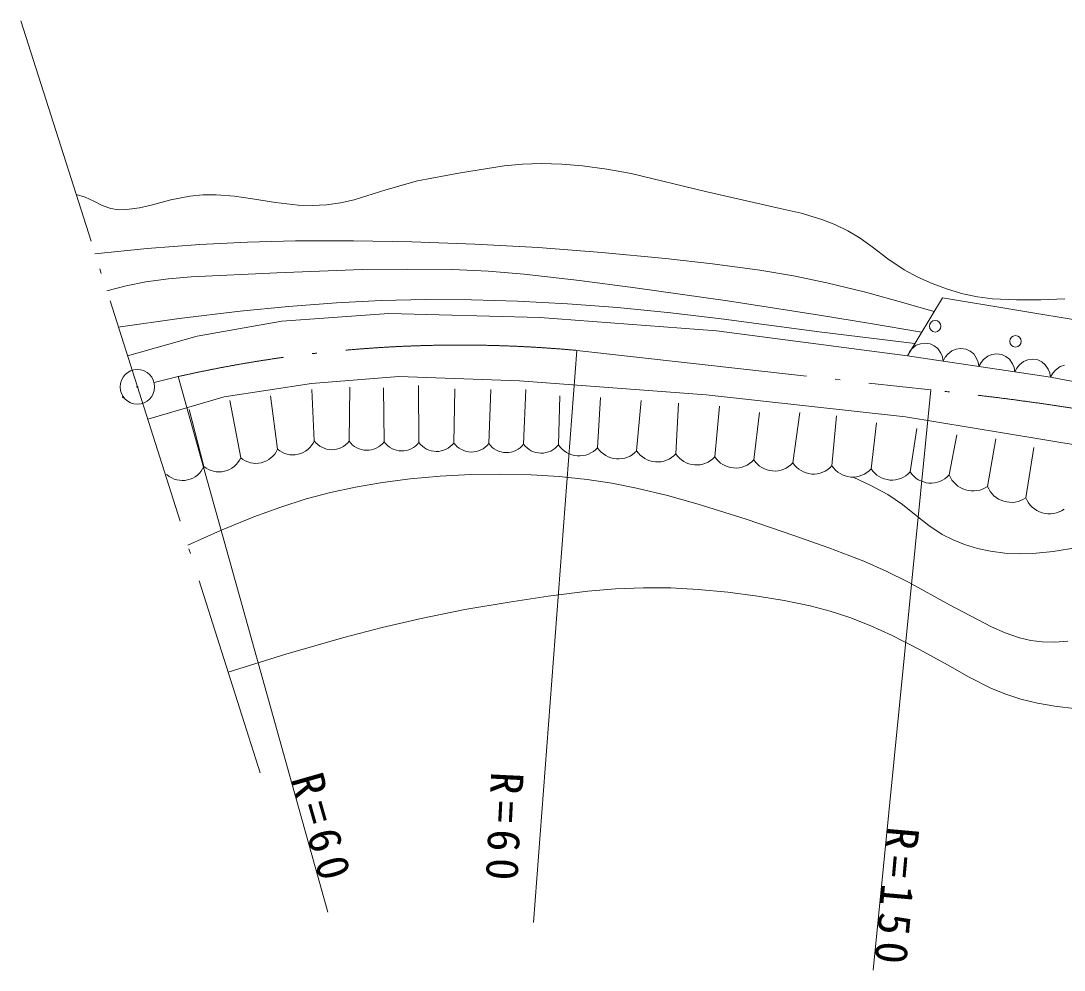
# Model space of a CAD drawing. Units: millimetres, scale not verified. Extents: x -625 to 714620, y -625 to 362121.
# Drawn here: x 318704 to 372840, y 246748 to 296003 of the extents above; entities that cross this region are included whole.
import ezdxf

# ---------------------------------------------------------------- set-up
doc = ezdxf.new("R2010")
doc.units = ezdxf.units.MM
doc.header["$LTSCALE"] = 1000
doc.linetypes.add('LONG_DASHED_DOTTED', pattern=[15.25, 12, -1.5, 0.25, -1.5])
doc.layers.add('S-SUV', color=7, linetype='Continuous', lineweight=13)
doc.styles.add('ＭＳ ゴシック', font='')
doc.styles.get('ＭＳ ゴシック').set_extended_font_data('MS Gothic')

msp = doc.modelspace()

# ---------------------------------------------------------------- linework, layer by layer
at = {"layer": 'S-SUV', "linetype": 'LONG_DASHED_DOTTED'}
for p, q in [((318704, 296003), (331126, 256980)), ((347546, 278904), (365931, 276850)), ((326858, 277543), (325622, 277231))]:
    msp.add_line(p, q, dxfattribs=at)
at = {"layer": 'S-SUV'}
for p, q in [((343778, 288480), (344741, 288572)), ((344741, 288572), (345708, 288604)), ((345708, 288604), (346777, 288574)), ((346777, 288574), (347854, 288484)), ((339288, 287704), (341525, 288121)), ((341525, 288121), (343778, 288480)), ((347854, 288484), (349117, 288312)), ((349117, 288312), (350369, 288080)), ((350369, 288080), (354231, 287147)), ((337635, 287242), (339288, 287704)), ((321570, 287000), (322034, 286856)), ((327466, 286909), (328153, 286974)), ((328153, 286974), (328846, 286980)), ((328846, 286980), (329790, 286908)), ((335997, 286723), (337635, 287242)), ((354231, 287147), (358105, 286273)), ((322034, 286856), (322490, 286651)), ((322490, 286651), (322918, 286430)), ((322918, 286430), (323372, 286264)), ((324867, 286302), (325538, 286456)), ((325538, 286456), (326492, 286711)), ((326492, 286711), (327466, 286909)), ((329790, 286908), (330731, 286775)), ((330731, 286775), (331910, 286576)), ((331910, 286576), (333098, 286437)), ((333098, 286437), (333829, 286417)), ((333829, 286417), (334568, 286457)), ((334568, 286457), (335289, 286561)), ((335289, 286561), (335997, 286723)), ((323372, 286264), (323772, 286206)), ((323772, 286206), (324186, 286207)), ((324186, 286207), (324867, 286302)), ((358105, 286273), (359186, 286017)), ((359186, 286017), (360259, 285701)), ((360259, 285701), (360946, 285433)), ((360946, 285433), (361609, 285109)), ((361609, 285109), (362252, 284724)), ((325265, 284195), (327986, 284407)), ((327986, 284407), (330463, 284527)), ((330463, 284527), (332953, 284587)), ((332953, 284587), (335964, 284595)), ((335964, 284595), (338983, 284542)), ((338983, 284542), (342260, 284423)), ((342260, 284423), (345545, 284243)), ((345545, 284243), (348852, 283989)), ((362252, 284724), (362870, 284282)), ((362870, 284282), (363686, 283654)), ((322549, 283923), (325265, 284195)), ((348852, 283989), (352155, 283675)), ((352155, 283675), (354601, 283399)), ((354601, 283399), (357048, 283063)), ((363686, 283654), (364536, 283077)), ((325191, 282465), (326357, 282621)), ((326357, 282621), (327544, 282719)), ((327544, 282719), (331980, 282937)), ((331980, 282937), (336409, 283095)), ((336409, 283095), (338758, 283127)), ((338758, 283127), (341104, 283099)), ((341104, 283099), (342958, 283008)), ((342958, 283008), (344820, 282857)), ((344820, 282857), (347700, 282537)), ((357048, 283063), (358792, 282768)), ((358792, 282768), (360532, 282411)), ((364536, 283077), (365251, 282697)), ((365251, 282697), (365995, 282371)), ((323164, 281990), (324167, 282256)), ((324167, 282256), (325191, 282465)), ((347700, 282537), (350575, 282158)), ((350575, 282158), (355365, 281478)), ((360532, 282411), (362530, 281926)), ((365995, 282371), (366781, 282074)), ((366781, 282074), (367584, 281836)), ((339694, 281539), (337396, 281486)), ((342083, 281532), (339694, 281539)), ((344471, 281465), (342083, 281532)), ((362530, 281926), (364525, 281379)), ((364705, 278624), (366521, 281638)), ((366521, 281638), (379071, 279532)), ((367584, 281836), (368345, 281683)), ((368345, 281683), (369127, 281588)), ((369127, 281588), (370374, 281525)), ((370374, 281525), (371637, 281523)), ((371637, 281523), (372875, 281573)), ((332586, 281185), (330088, 280938)), ((335089, 281372), (332586, 281185)), ((337396, 281486), (335089, 281372)), ((347067, 281328), (344471, 281465)), ((349659, 281130), (347067, 281328)), ((352424, 280856), (349659, 281130)), ((355365, 281478), (360153, 280737)), ((364525, 281379), (365303, 281154)), ((365303, 281154), (366089, 280921)), ((326926, 280553), (323760, 280118)), ((330088, 280938), (326926, 280553)), ((332245, 280418), (337792, 280818)), ((337792, 280818), (345637, 280618)), ((345637, 280618), (354796, 279918)), ((355182, 280523), (352424, 280856)), ((360136, 279864), (355182, 280523)), ((360153, 280737), (362793, 280299)), ((327847, 279644), (332245, 280418)), ((354796, 279918), (364705, 278624)), ((362793, 280299), (365441, 279846)), ((324238, 278616), (327847, 279644)), ((365086, 279256), (360136, 279864)), ((347546, 278904), (345299, 249212)), ((364811, 278827), (364705, 278624)), ((364945, 278992), (364811, 278827)), ((365157, 279169), (364945, 278992)), ((365378, 279250), (365157, 279169)), ((365607, 279287), (365378, 279250)), ((365895, 279244), (365607, 279287)), ((366102, 279141), (365895, 279244)), ((366290, 278999), (366102, 279141)), ((366440, 278768), (366290, 278999)), ((367014, 278890), (366803, 278713)), ((367236, 278971), (367014, 278890)), ((367464, 279008), (367236, 278971)), ((367752, 278965), (367464, 279008)), ((367960, 278862), (367752, 278965)), ((368148, 278720), (367960, 278862)), ((372135, 277510), (364705, 278624)), ((366525, 278570), (366440, 278768)), ((366562, 278346), (366525, 278570)), ((366669, 278548), (366562, 278346)), ((366803, 278713), (366669, 278548)), ((368298, 278489), (368148, 278720)), ((368382, 278291), (368298, 278489)), ((368420, 278067), (368382, 278291)), ((368526, 278269), (368420, 278067)), ((368660, 278435), (368526, 278269)), ((368872, 278612), (368660, 278435)), ((369093, 278693), (368872, 278612)), ((369322, 278729), (369093, 278693)), ((369610, 278686), (369322, 278729)), ((369818, 278584), (369610, 278686)), ((370005, 278442), (369818, 278584)), ((370156, 278210), (370005, 278442)), ((370730, 278333), (370518, 278156)), ((370951, 278414), (370730, 278333)), ((371180, 278451), (370951, 278414)), ((371467, 278408), (371180, 278451)), ((371675, 278305), (371467, 278408)), ((371863, 278163), (371675, 278305)), ((370240, 278012), (370156, 278210)), ((370278, 277788), (370240, 278012)), ((370384, 277991), (370278, 277788)), ((370518, 278156), (370384, 277991)), ((372013, 277932), (371863, 278163)), ((372098, 277734), (372013, 277932)), ((372135, 277510), (372098, 277734)), ((372254, 277717), (372135, 277510)), ((372400, 277885), (372254, 277717)), ((372628, 278062), (372400, 277885)), ((372862, 278138), (372628, 278062)), ((326858, 277543), (334633, 249750)), ((333785, 277187), (329258, 276501)), ((338311, 277553), (333785, 277187)), ((344575, 277324), (338311, 277553)), ((354269, 276592), (344575, 277324)), ((379855, 276065), (372135, 277510)), ((333930, 274216), (333797, 276876)), ((335741, 274187), (335779, 276999)), ((337551, 274157), (337513, 276958)), ((339362, 274128), (339329, 277082)), ((341172, 274098), (341228, 276917)), ((342983, 274069), (343085, 276876)), ((344793, 274039), (344902, 276876)), ((365931, 276850), (362929, 246748)), ((329258, 276501), (325285, 275330)), ((330112, 273329), (329545, 276298)), ((332021, 273773), (331651, 276545)), ((346604, 274010), (346677, 276545)), ((348631, 273853), (348782, 276463)), ((350658, 273696), (350888, 276298)), ((352685, 273539), (352828, 276174)), ((364602, 275449), (354269, 276592)), ((328203, 272885), (327440, 275844)), ((354712, 273383), (354963, 276009)), ((356739, 273226), (357027, 275678)), ((358766, 273069), (359132, 275678)), ((360793, 272912), (361031, 275513)), ((362821, 272755), (363095, 275142)), ((369648, 274626), (364602, 275449)), ((364848, 272598), (365201, 274853)), ((366875, 272441), (367265, 274523)), ((377420, 273346), (369648, 274626)), ((368863, 271850), (369288, 274316)), ((370852, 271258), (371269, 273862)), ((326293, 272441), (326196, 272465)), ((338897, 272241), (340464, 272381)), ((340464, 272381), (342037, 272462)), ((342037, 272462), (343610, 272485)), ((343610, 272485), (345192, 272448)), ((345192, 272448), (346639, 272356)), ((346639, 272356), (348088, 272204)), ((361897, 272333), (362815, 271902)), ((334773, 271532), (336060, 271813)), ((336060, 271813), (337468, 272056)), ((337468, 272056), (338897, 272241)), ((348088, 272204), (349371, 272010)), ((349371, 272010), (350655, 271755)), ((362815, 271902), (363700, 271419)), ((333509, 271194), (334773, 271532)), ((350655, 271755), (352258, 271371)), ((352258, 271371), (353857, 270926)), ((363700, 271419), (364447, 270905)), ((330791, 270271), (332136, 270760)), ((332136, 270760), (333509, 271194)), ((353857, 270926), (356340, 270140)), ((364447, 270905), (365169, 270334)), ((329064, 269561), (330791, 270271)), ((356340, 270140), (358819, 269292)), ((365169, 270334), (365824, 269824)), ((365824, 269824), (366519, 269358)), ((327364, 268798), (329064, 269561)), ((358819, 269292), (360638, 268656)), ((366519, 269358), (367076, 269067)), ((367076, 269067), (367671, 268825)), ((360638, 268656), (362439, 267961)), ((367671, 268825), (368336, 268623)), ((368336, 268623), (369018, 268479)), ((372268, 268474), (373533, 268684)), ((369018, 268479), (369759, 268386)), ((369759, 268386), (370512, 268353)), ((370512, 268353), (371392, 268383)), ((371392, 268383), (372268, 268474)), ((362439, 267961), (363611, 267450)), ((363611, 267450), (364757, 266885)), ((346072, 266156), (348116, 266404)), ((348116, 266404), (349560, 266526)), ((349560, 266526), (351007, 266588)), ((351007, 266588), (352424, 266576)), ((352424, 266576), (353841, 266505)), ((353841, 266505), (355386, 266363)), ((355386, 266363), (356937, 266160)), ((364757, 266885), (366891, 265696)), ((341748, 265453), (344035, 265848)), ((344035, 265848), (346072, 266156)), ((356937, 266160), (358305, 265934)), ((358305, 265934), (359669, 265647)), ((339483, 265000), (341748, 265453)), ((359669, 265647), (360703, 265373)), ((360703, 265373), (361726, 265039)), ((366891, 265696), (369066, 264553)), ((337458, 264534), (339483, 265000)), ((361726, 265039), (362811, 264615)), ((335457, 264012), (337458, 264534)), ((362811, 264615), (363874, 264136)), ((369066, 264553), (369782, 264246)), ((369782, 264246), (370525, 263994)), ((332452, 263138), (335457, 264012)), ((363874, 264136), (365336, 263391)), ((370525, 263994), (371106, 263857)), ((371106, 263857), (371694, 263780)), ((371694, 263780), (372357, 263766)), ((372357, 263766), (373035, 263812)), ((329462, 262205), (332452, 263138)), ((365336, 263391), (366783, 262585)), ((366783, 262585), (367912, 261950)), ((367912, 261950), (369072, 261366)), ((369072, 261366), (369818, 261059)), ((369818, 261059), (370586, 260810)), ((370586, 260810), (371461, 260595)), ((371461, 260595), (372360, 260436)), ((372360, 260436), (373475, 260306))]:
    msp.add_line(p, q, dxfattribs=at)
for centre, radius in [((366146, 280157), 298), ((370316, 279376), 298), ((324749, 277012), 896), ((324749, 277012), 27), ((324005, 276481), 31.2), ((324005, 276481), 25), ((324005, 276481), 18.8), ((324005, 276481), 12.5), ((324005, 276481), 6.2)]:
    msp.add_circle(centre, radius, dxfattribs=at)
at = {"layer": 'S-SUV', "linetype": 'LONG_DASHED_DOTTED'}
for centre, radius, start, end in [((341492, 213043), 66139, 84.74859, 102.78384), ((350422, 126447), 151200, 72.85133, 84.11275)]:
    msp.add_arc(centre, radius, start, end, dxfattribs=at)
at = {"layer": 'S-SUV'}
for centre, radius, start, end in [((332809, 274710), 1225, 229.955, 336.2152), ((334847, 274881), 1132, 215.9368, 322.197), ((336657, 274851), 1132, 215.9368, 322.197), ((338468, 274822), 1132, 215.9368, 322.197), ((340278, 274792), 1132, 215.9368, 322.197), ((342088, 274763), 1132, 215.9368, 322.197), ((343899, 274733), 1132, 215.9368, 322.197), ((345709, 274704), 1132, 215.9368, 322.197), ((347678, 274713), 1284, 213.1952, 317.9547), ((330900, 274267), 1225, 229.955, 336.2152), ((349705, 274556), 1284, 213.1952, 317.9547), ((351732, 274399), 1284, 213.1952, 317.9547), ((353759, 274242), 1284, 213.1952, 317.9547), ((327081, 273379), 1225, 229.955, 336.2152), ((328991, 273823), 1225, 229.955, 336.2152), ((355786, 274085), 1284, 213.1952, 317.9547), ((357813, 273928), 1284, 213.1952, 317.9547), ((359840, 273771), 1284, 213.1952, 317.9547), ((361867, 273615), 1284, 213.1952, 317.9547), ((363895, 273458), 1284, 213.1952, 317.9547), ((365922, 273301), 1284, 213.1952, 317.9547), ((368105, 272937), 1326, 201.9571, 304.8993), ((370093, 272345), 1326, 201.9571, 304.8993), ((372081, 271754), 1326, 201.9571, 304.8993)]:
    msp.add_arc(centre, radius, start, end, dxfattribs=at)

# ---------------------------------------------------------------- texts
at = {"layer": 'S-SUV', "char_height": 1686, "attachment_point": 7, "style": 'ＭＳ ゴシック'}
for s, insert, rotation in [('\\T1.3;R=60', (332689, 256680), 285.9), ('\\T1.3;R=60', (343084, 257065), 267.2), ('\\T1.3;R=150', (363618, 254242), 264.9)]:
    msp.add_mtext(s, dxfattribs=dict(at, insert=insert, rotation=rotation))

doc.saveas('drawing.dxf')
